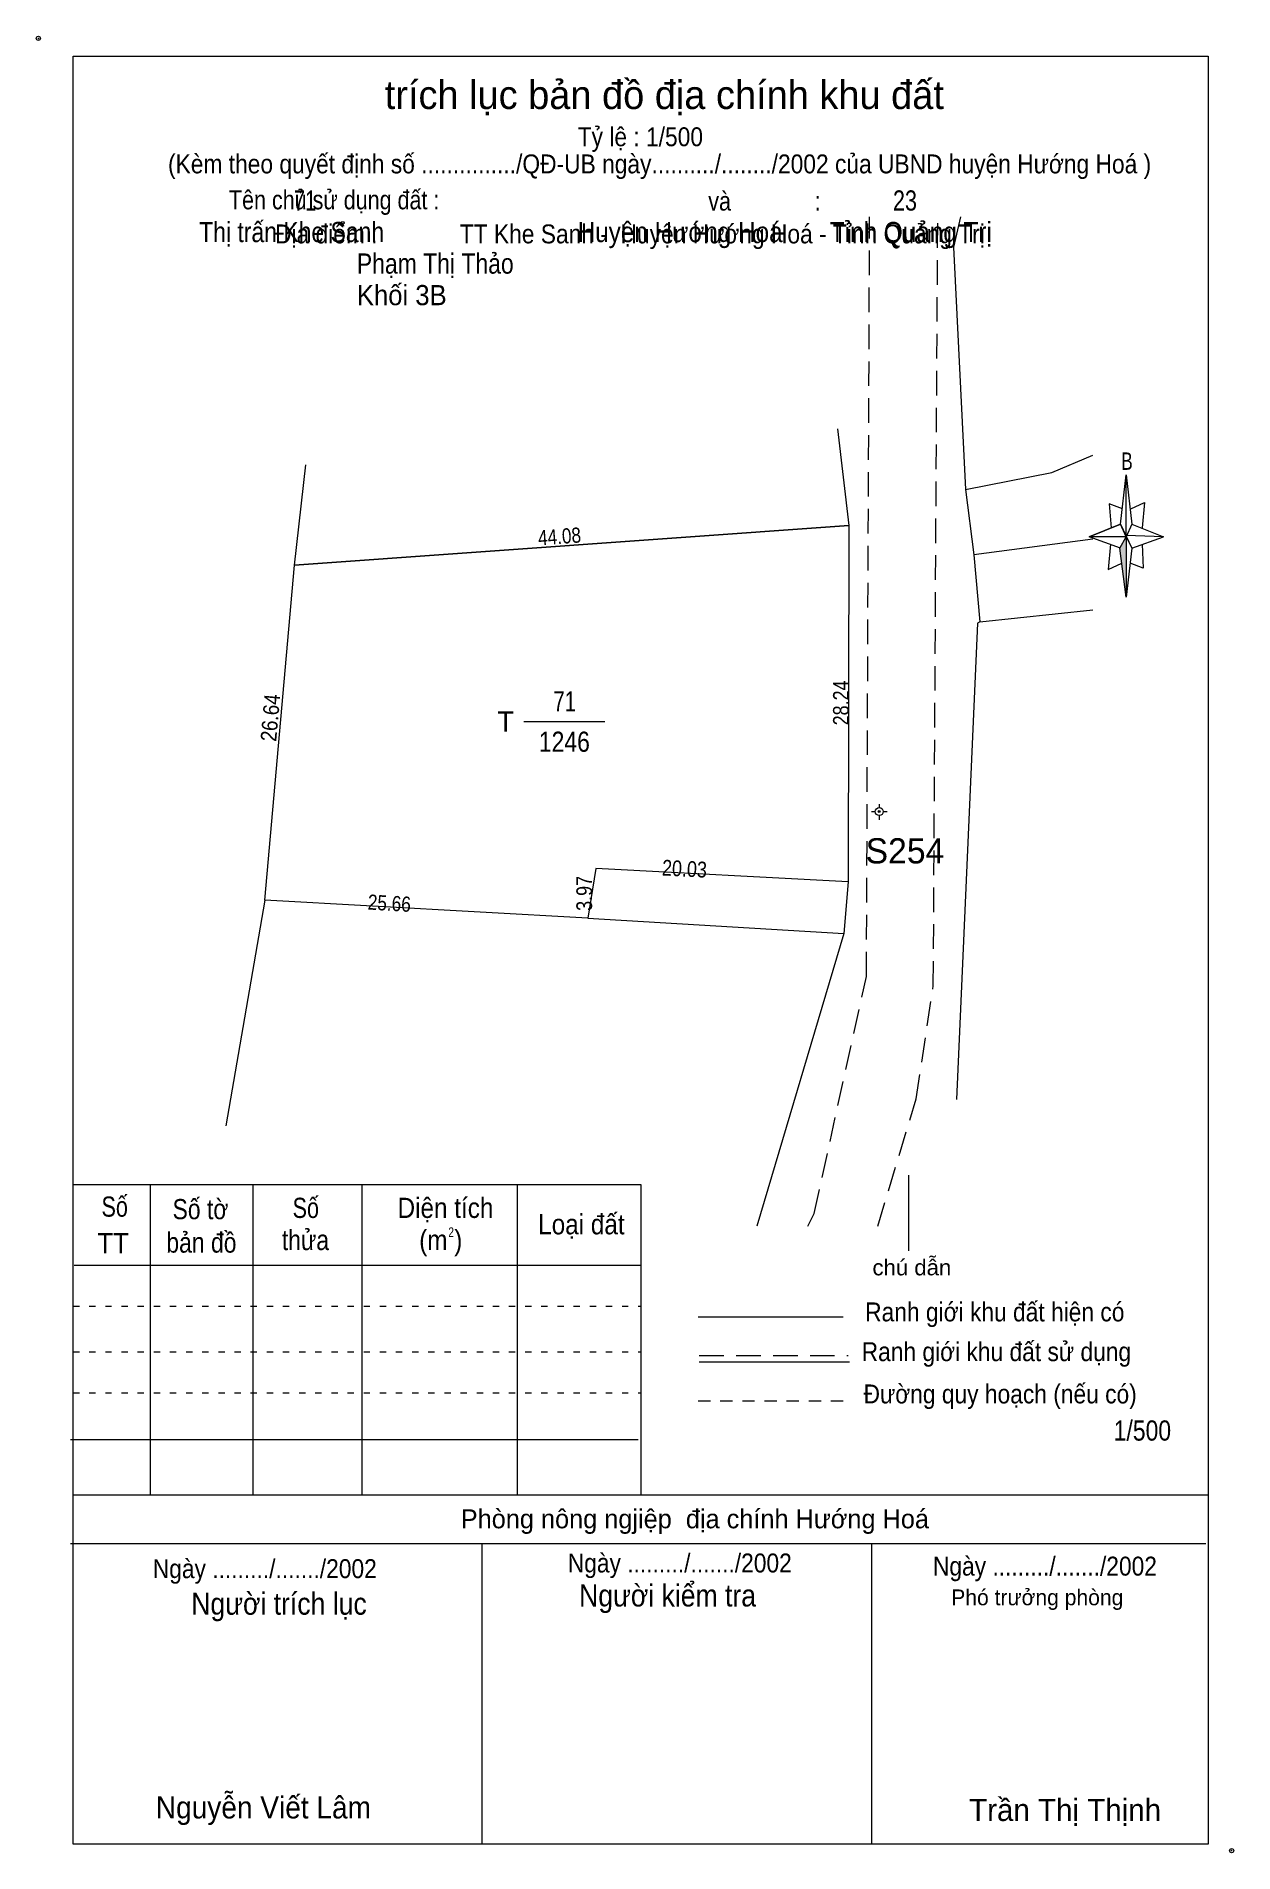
# Model space of a CAD drawing. Header units: centimetres. Extents: x 0.4 to 19.4, y 1 to 29.8.
import ezdxf
from ezdxf.enums import TextEntityAlignment as Align

# ---------------------------------------------------------------- set-up
doc = ezdxf.new("R2010")
doc.units = ezdxf.units.CM
doc.header["$LTSCALE"] = 0.13
doc.header["$PDMODE"] = 32
doc.header["$PDSIZE"] = 0.065
for name, pattern in [('DOTTED', [1.5, 0.3, -1.2]), ('MEDIUM_DASHED', [4.5, 3, -1.5]), ('SHORT_DASHED', [2.7, 1.5, -1.2])]:
    doc.linetypes.add(name, pattern=pattern)
for name, color, linetype, lineweight in [('1', 7, 'DOTTED', 13), ('10', 7, 'Continuous', 13), ('12', 7, 'MEDIUM_DASHED', 13), ('33', 7, 'Continuous', 13), ('34', 7, 'Continuous', 13), ('5', 7, 'Continuous', 13), ('62', 7, 'Continuous', 13)]:
    doc.layers.add(name, color=color, linetype=linetype, lineweight=lineweight)
doc.layers.add('50', color=7, linetype='Continuous')

msp = doc.modelspace()

# ---------------------------------------------------------------- hatches: boundary and pattern name
at = {"layer": '10'}
msp.add_hatch(color=256, dxfattribs=at).paths.add_polyline_path([(13.7976, 17.4722, 1), (13.7676, 17.4722, 1)])
at = {"layer": '5'}
msp.add_hatch(color=256, dxfattribs=at).paths.add_polyline_path([(17.7, 21.83), (17.7, 20.87), (17.6, 21.65)])

# ---------------------------------------------------------------- linework, layer by layer
at = {"layer": '1'}
for p, q in [((1, 9.63), (10, 9.63)), ((1, 8.91), (10, 8.91)), ((1, 8.26), (10, 8.26))]:
    msp.add_line(p, q, dxfattribs=at)
at = {"layer": '10'}
for p, q in [((13.78, 17.59), (13.78, 17.53)), ((13.72, 17.47), (13.66, 17.47)), ((13.78, 17.41), (13.78, 17.34)), ((13.91, 17.47), (13.85, 17.47))]:
    msp.add_line(p, q, dxfattribs=at)
for radius in [0.0625, 0.015]:
    msp.add_circle((13.7826, 17.4722), radius, dxfattribs=at)
at = {"layer": '12'}
for points in [[(12.65, 10.9), (12.75, 11.1), (13.58, 14.86), (13.63, 26.9)], [(13.76, 10.9), (14.37, 12.92), (14.64, 14.71), (14.71, 26.9)]]:
    msp.add_lwpolyline(points, dxfattribs=at)
at = {"layer": '33'}
msp.add_line((8.15, 18.9), (9.43, 18.9), dxfattribs=at)
at = {"layer": '34'}
for p, q in [((4.51, 21.38), (4.69, 22.97)), ((15.15, 22.58), (15.28, 21.54)), ((13.3, 22.01), (13.29, 16.36)), ((17.17, 21.79), (15.28, 21.54)), ((4.04, 16.07), (4.51, 21.38)), ((15.28, 21.54), (15.38, 20.48)), ((15.38, 20.48), (17.17, 20.67)), ((13.29, 16.36), (13.22, 15.54)), ((4.04, 16.07), (3.42, 12.49))]:
    msp.add_line(p, q, dxfattribs=at)
for points in [[(15.07, 26.9), (14.96, 26.42), (15.15, 22.58)], [(13.12, 23.54), (13.3, 22.01), (4.51, 21.38)], [(15.15, 22.58), (16.52, 22.85), (17.17, 23.12)], [(15.38, 20.48), (15.34, 20.46), (15.01, 12.91)], [(13.29, 16.36), (9.29, 16.57), (9.16, 15.78), (4.04, 16.07)], [(9.16, 15.78), (13.22, 15.54), (11.84, 10.9)]]:
    msp.add_lwpolyline(points, dxfattribs=at)
msp.add_lwpolyline([(4.51, 21.38), (13.3, 22.01), (13.29, 16.36), (9.29, 16.57), (9.16, 15.78), (4.04, 16.07)], close=True, dxfattribs=at)
at = {"layer": '5'}
for p, q in [((17.61, 22.03), (17.7, 22.81)), ((17.79, 22.03), (18.29, 21.83)), ((17.61, 21.65), (17.11, 21.83)), ((17.79, 21.65), (17.7, 20.87)), ((17.95, 21.71), (17.97, 21.33)), ((17.97, 21.33), (17.76, 21.41)), ((1, 11.56), (10, 11.56)), ((2.22, 11.56), (2.22, 6.64)), ((3.85, 11.56), (3.85, 6.64)), ((5.58, 11.56), (5.58, 6.64)), ((8.04, 11.56), (8.04, 6.64)), ((10, 11.56), (10, 6.64)), ((1.02, 10.28), (10, 10.28)), ((10.91, 9.46), (13.21, 9.46)), ((10.93, 8.75), (13.31, 8.75)), ((0.96, 7.52), (9.96, 7.52)), ((1, 6.64), (19, 6.64)), ((0.96, 5.87), (18.96, 5.87)), ((7.48, 5.87), (7.48, 1.1)), ((13.66, 5.87), (13.66, 1.1))]:
    msp.add_line(p, q, dxfattribs=at)
at = {"layer": '5', "linetype": 'MEDIUM_DASHED'}
msp.add_line((10.93, 8.85), (13.29, 8.85), dxfattribs=at)
at = {"layer": '5', "linetype": 'SHORT_DASHED'}
msp.add_line((10.91, 8.13), (13.29, 8.13), dxfattribs=at)
at = {"layer": '5'}
for points in [[(1, 29.45), (19, 29.45), (19, 1.1), (1, 1.1)], [(17.7, 22.81), (17.79, 22.03), (17.7, 21.83)], [(17.7, 21.83), (17.11, 21.83), (17.61, 22.03), (17.79, 21.65), (18.29, 21.83), (17.7, 21.85)], [(17.7, 21.83), (17.7, 20.87), (17.6, 21.65)]]:
    msp.add_lwpolyline(points, close=True, dxfattribs=at)
for points in [[(17.64, 22.27), (17.43, 22.35), (17.46, 21.97)], [(17.77, 22.27), (17.99, 22.37), (17.95, 21.97)], [(17.7, 21.83), (17.61, 22.03), (17.11, 21.83)], [(17.45, 21.71), (17.41, 21.31), (17.63, 21.41)], [(17.7, 21.83), (17.79, 21.65), (18.29, 21.83)]]:
    msp.add_lwpolyline(points, dxfattribs=at)
for p in [(0.45, 29.73), (19.37, 1)]:
    msp.add_point(p, dxfattribs=at)
at = {"layer": '62'}
msp.add_line((14.25, 10.51), (14.25, 11.71), dxfattribs=at)

# ---------------------------------------------------------------- texts
at = {"layer": '1', "width": 0.8}
msp.add_text('2', height=0.15, dxfattribs=at).set_placement((6.995, 10.73), align=Align.CENTER)
at = {"layer": '12'}
msp.add_text('S254 ', height=0.4, dxfattribs=at).set_placement((14.265, 16.65), align=Align.CENTER)
at = {"layer": '33'}
for s, width, p in [('71', 0.75, (8.795, 19.06)), ('1246', 0.85, (8.79, 18.42))]:
    msp.add_text(s, height=0.32, dxfattribs=dict(at, width=width)).set_placement(p, align=Align.CENTER)
msp.add_text('T', height=0.32, dxfattribs=at).set_placement((7.99, 18.74), align=Align.RIGHT)
at = {"layer": '34'}
for s, width, p in [('71', 0.75, (4.5, 27)), ('23', 0.8, (14, 27)), ('Thị trấn Khe Sanh ', 0.85, (3, 26.5)), ('Huyện Hướng Hoá ', 0.9, (9, 26.5)), ('Tỉnh Quảng Trị ', 0.9, (13, 26.5)), ('Phạm Thị Thảo', 0.85, (5.5, 26)), ('Khối 3B', 0.95, (5.5, 25.5))]:
    msp.add_text(s, height=0.32, dxfattribs=dict(at, width=width)).set_placement(p)
at = {"layer": '5'}
for s, height, p in [('trích lục bản đồ địa chính khu đất', 0.45, (10.375, 28.61)), ('Phòng nông ngjiệp  địa chính Hướng Hoá ', 0.3, (10.915, 6.11)), ('Phó trưởng phòng ', 0.25, (16.335, 4.89)), ('Trần Thị Thịnh', 0.35, (16.73, 1.47))]:
    msp.add_text(s, height=height, dxfattribs=at).set_placement(p, align=Align.CENTER)
for s, height, width, p in [('Tỷ lệ : 1/500', 0.3, 0.9, (9.995, 28.02)), ('(Kèm theo quyết định số .............../QĐ-UB ngày........../......../2002 của UBND huyện Hướng Hoá )', 0.3, 0.9, (10.3, 27.59)), ('Tên chủ sử dụng đất :', 0.3, 0.85, (5.14, 27.02)), ('và              : ', 0.3, 0.85, (12.01, 27)), ('Địa điểm :             TT Khe Sanh -  Huyện Hướng Hoá - Tỉnh Quảng Trị ', 0.3, 0.9, (9.88, 26.48)), ('B', 0.2756, 0.75, (17.71, 22.89)), ('Số', 0.32, 0.8, (1.66, 11.05)), ('Số tờ', 0.32, 0.85, (3.02, 11.01)), ('Số', 0.32, 0.8, (4.69, 11.03)), ('Diện tích', 0.32, 0.9, (6.905, 11.03)), ('Loại đất', 0.32, 0.9, (9.06, 10.77)), ('TT', 0.32, 0.95, (1.635, 10.47)), ('bản đồ', 0.32, 0.85, (3.035, 10.48)), ('thửa', 0.32, 0.85, (4.685, 10.52)), ('(m )', 0.32, 0.9, (6.83, 10.52)), ('chú dẫn', 0.25, 1.05, (14.3, 10.12)), ('Ranh giới khu đất hiện có ', 0.3, 0.9, (15.665, 9.39)), ('Ranh giới khu đất sử dụng', 0.3, 0.9, (15.64, 8.76)), ('Đường quy hoạch (nếu có)', 0.3, 0.9, (15.7, 8.09)), ('Ngày ........./......./2002', 0.3, 0.9, (4.04, 5.32)), ('Ngày ........./......./2002', 0.3, 0.9, (10.62, 5.41)), ('Ngày ........./......./2002', 0.3, 0.9, (16.41, 5.36)), ('Người kiểm tra ', 0.35, 0.9, (10.485, 4.87)), ('Người trích lục', 0.35, 0.9, (4.265, 4.74)), ('Nguyễn Viết Lâm ', 0.35, 0.95, (4.08, 1.51))]:
    msp.add_text(s, height=height, dxfattribs=dict(at, width=width)).set_placement(p, align=Align.CENTER)
at = {"layer": '50'}
for s, height, rotation, width, p in [('44.08', 0.24, 4.111, 0.85, (8.7214, 21.7153)), ('26.64', 0.25, 84.961, 0.9, (4.2534, 18.949)), ('28.24', 0.25, 90, 0.85, (13.3, 19.195)), ('20.03', 0.25, 357.109, 0.85, (10.6887, 16.4419)), ('3.97', 0.25, 90, 0.85, (9.23, 16.175)), ('25.66', 0.24, 356.761, 0.85, (6.0082, 15.9003))]:
    msp.add_text(s, height=height, rotation=rotation, dxfattribs=dict(at, width=width)).set_placement(p, align=Align.CENTER)
at = {"layer": '50', "width": 0.85}
msp.add_text('1/500', height=0.32, dxfattribs=at).set_placement((17.5, 7.5))

doc.saveas('drawing.dxf')
